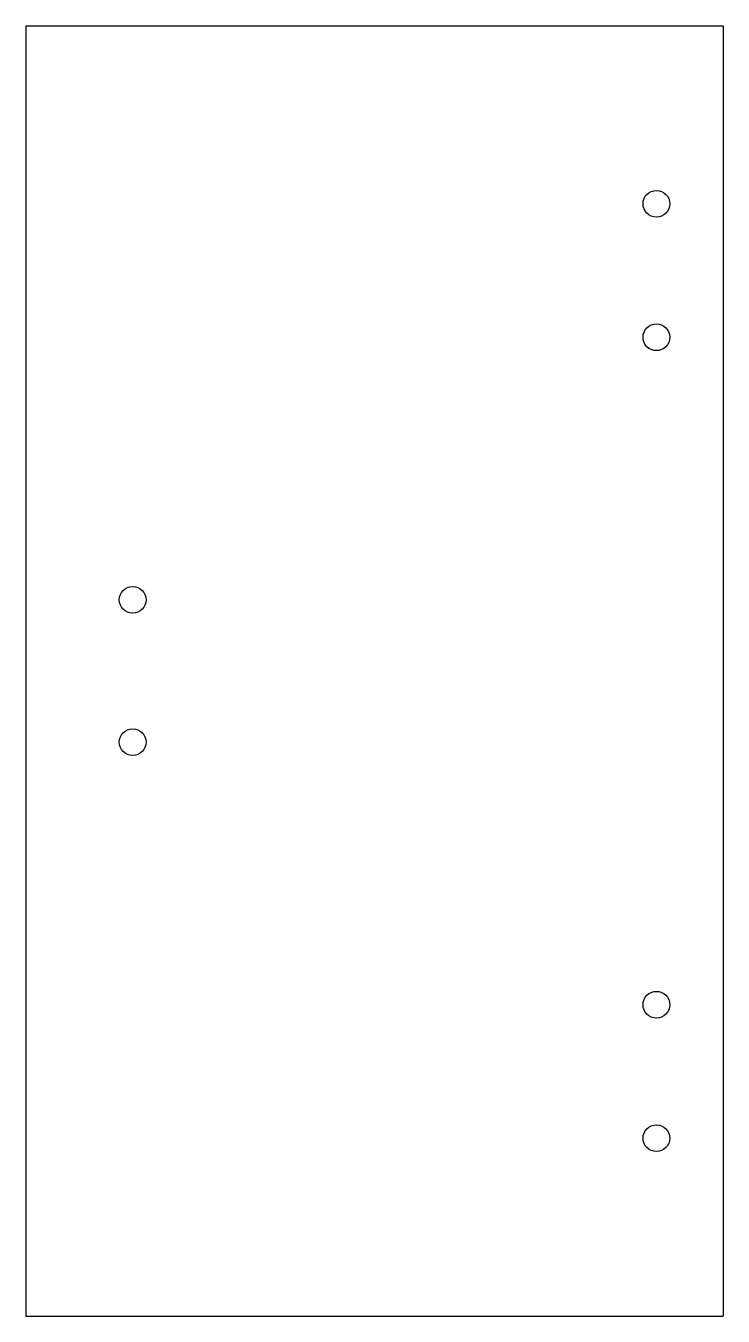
# Model space of a CAD drawing. Header units: millimetres. Extents: x -118 to -39, y -70 to 75.
import ezdxf

# ---------------------------------------------------------------- set-up
doc = ezdxf.new("R2010")
doc.units = ezdxf.units.MM

msp = doc.modelspace()

# ---------------------------------------------------------------- linework, layer by layer
at = {"color": 7, "linetype": 'Continuous', "lineweight": 25}
for p, q in [((-117.5, 75), (-39.17, 75)), ((-117.5, 75), (-117.5, -70)), ((-39.17, 75), (-39.17, -70)), ((-117.5, -70), (-39.17, -70))]:
    msp.add_line(p, q, dxfattribs=at)
for centre in [(-46.67, 55), (-46.67, 40), (-105.5, 10.5), (-105.5, -5.5), (-46.67, -35), (-46.67, -50)]:
    msp.add_circle(centre, 1.5, dxfattribs=at)

doc.saveas('drawing.dxf')
